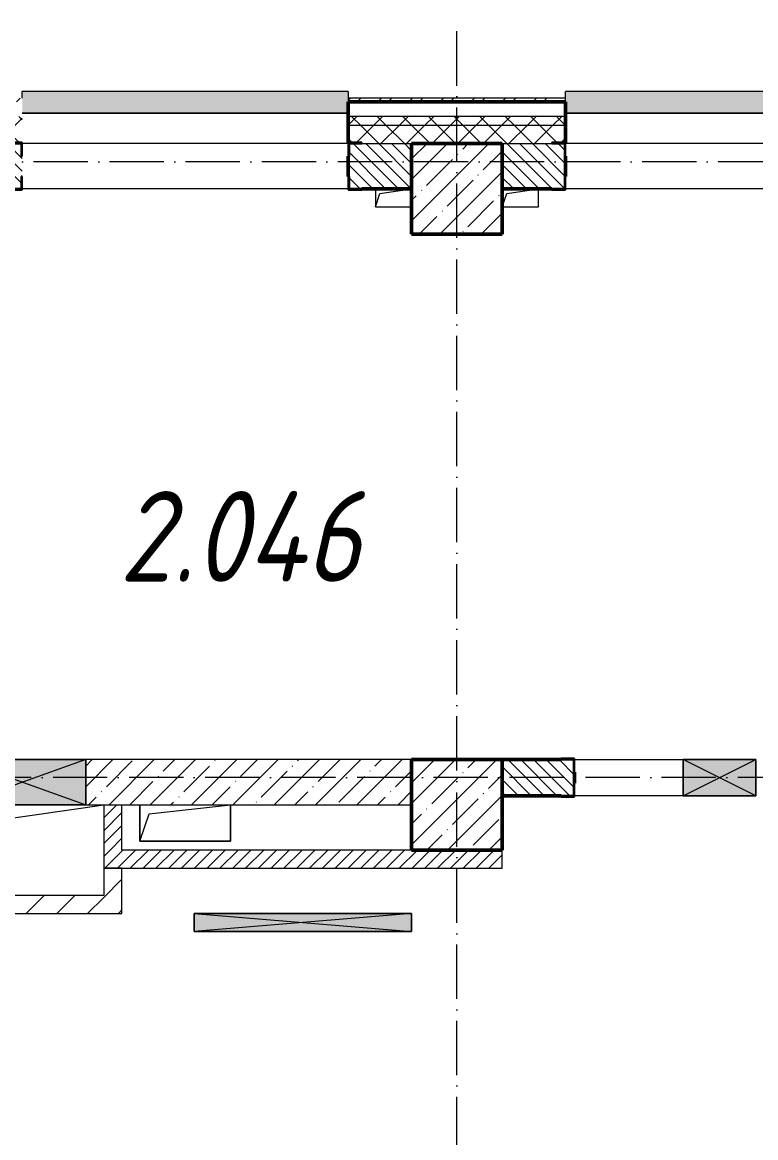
# Model space of a CAD drawing. Header units: millimetres. Extents: x -213536 to 1564669, y -45299 to 942238.
# Drawn here: x 35608 to 39658, y 463009 to 469166 of the extents above; entities that cross this region are included whole.
import ezdxf

# ---------------------------------------------------------------- set-up
doc = ezdxf.new("R2010")
doc.units = ezdxf.units.MM
doc.linetypes.add('50_200_ШТРИХ_1Т_ш5_п1_п1_', pattern=[700, 500, -100, 0, -100])
for name, color, linetype, lineweight in [('3.1) ЖБ окна 1.2 м', 102, 'Continuous', 30), ('A-DETL-GENF-OTLN', 7, 'Continuous', 9), ('A-FLOR-____-OTLN', 7, 'Continuous', 9), ('A-GENM-____-MCUT', 7, 'Continuous', 25), ('A-GENM-____-OTLN', 7, 'Continuous', 9), ('A-GENM-____-OTLN-1', 7, 'Continuous', 25), ('A-GLAZ-____-OTLN', 7, 'Continuous', 9), ('A-WALL-____-MCUT-1', 7, 'Continuous', 9), ('A-WALL-____-MCUT-2', 7, 'Continuous', 50), ('A-WALL-____-MCUT-3', 7, 'Continuous', 9), ('A-WALL-____-OTLN', 7, 'Continuous', 9), ('A-WALL-____-PATT-1', 7, 'Continuous', 9), ('A-WALL-FNSH-MCUT-1', 7, 'Continuous', 9), ('I-WALL-____-OTLN', 7, 'Continuous', 9), ('S-COLS-____-MCUT', 7, 'Continuous', 50), ('S-COLS-____-OTLN', 7, 'Continuous', 9), ('S-GRID-____-OTLN-1', 7, '50_200_ШТРИХ_1Т_ш5_п1_п1_', 9), ('Марки помещений', 7, 'Continuous', 9)]:
    doc.layers.add(name, color=color, linetype=linetype, lineweight=lineweight)
doc.layers.add('A-GLAZ-____-OTLN-1', color=7, linetype='Continuous', lineweight=9, true_color=0xc0c0c0)
doc.styles.add('ISOCPEUR_I_3', font='isocpeui.ttf', dxfattribs={"width": 0.85, "height": 2.2})
pattern_1 = [(45, (-15591.66, 459015.94), (-70.71068, 70.71068), []), (135, (-15591.66, 459015.94), (-70.71068, -70.71068), [])]
pattern_2 = [(45, (-15591.66, 459015.94), (-84.8528, 84.8528), [])]
pattern_3 = [(135, (-15591.663, 459015.94), (-35.35534, -35.35534), [])]
pattern_4 = [(45, (-15591.663, 459015.94), (-35.35534, 35.35534), [])]

# ---------------------------------------------------------------- blocks, each defined once
blk = doc.blocks.new('BSC_Колонна _Прямоугольная - 500х500-V62-АР1_План отверстий 2 этажа в осях 1-64_А-ГГ')
at = {"layer": 'S-COLS-____-OTLN'}
h = blk.add_hatch(dxfattribs=at)
h.set_pattern_fill('FP_91', color=256, style=0, pattern_type=2)
h.set_pattern_definition([(45, (-53600, -5831.04), (-114.04925, 114.04925), []), (45, (-53485.95, -5831.04), (-114.04925, 114.04925), [201.613, -40.323, 3.353, -36.97])])
h.paths.add_polyline_path([(-250, -250), (250, -250), (250, 250), (-250, 250)], flags=0)
at = {"layer": 'S-COLS-____-MCUT'}
for p, q in [((250, 250), (-250, 250)), ((-250, 250), (-250, -250)), ((250, -250), (250, 250)), ((-250, -250), (250, -250))]:
    blk.add_line(p, q, dxfattribs=at)
blk = doc.blocks.new('BSC_Колонна _Прямоугольная - 500х500-V117-АР1_План отверстий 2 этажа в осях 1-64_А-ГГ')
at = {"layer": 'S-COLS-____-OTLN'}
h = blk.add_hatch(dxfattribs=at)
h.set_pattern_fill('FP_146', color=256, style=0, pattern_type=2)
h.set_pattern_definition([(45, (-53600, -9231.04), (-114.04925, 114.04925), []), (45, (-53485.95, -9231.04), (-114.04925, 114.04925), [201.613, -40.323, 3.353, -36.97])])
h.paths.add_polyline_path([(-250, -250), (250, -250), (250, 250), (-250, 250), (-250, 104.8)], flags=0)
at = {"layer": 'S-COLS-____-MCUT'}
for p, q in [((250, 250), (-250, 250)), ((-250, 250), (-250, -250)), ((250, -250), (250, 250)), ((-250, -250), (250, -250))]:
    blk.add_line(p, q, dxfattribs=at)
blk = doc.blocks.new('Фахверк_СКБ_Уголок - 250_2700-27497298-АР1_План отверстий 2 этажа в осях 1-64_А-ГГ')
at = {"layer": 'A-GENM-____-MCUT'}
for p, q in [((200, 181), (125, 181)), ((125, 181), (125, 106)), ((131, 106), (131, 175)), ((131, 175), (200, 175)), ((200, 175), (200, 181)), ((125, 106), (131, 106)), ((131, -6), (125, -6)), ((125, -6), (125, -81)), ((131, -75), (131, -6)), ((125, -81), (200, -81)), ((200, -75), (131, -75)), ((200, -81), (200, -75))]:
    blk.add_line(p, q, dxfattribs=at)
blk = doc.blocks.new('Фахверк_СКБ_Уголок - 200_3960-28268576-АР1_План отверстий 2 этажа в осях 1-64_А-ГГ')
at = {"layer": 'A-GENM-____-MCUT'}
for p, q in [((200, 156), (125, 156)), ((125, 156), (125, 81)), ((131, 81), (131, 150)), ((131, 150), (200, 150)), ((200, 150), (200, 156)), ((125, 81), (131, 81)), ((131, 19), (125, 19)), ((125, 19), (125, -56)), ((131, -50), (131, 19)), ((125, -56), (200, -56)), ((200, -50), (131, -50)), ((200, -56), (200, -50))]:
    blk.add_line(p, q, dxfattribs=at)
blk = doc.blocks.new('AR_Отверстие прямоугольное _в плите_ - AR_Отверстие прямоугольное _в плите_-V156-АР1_План отверстий 2 этажа в осях 1-64_А-ГГ')
at = {"layer": 'A-GENM-____-OTLN'}
for p, q in [((-250, 100), (-250, -100)), ((-200, 50), (250, 100)), ((250, -100), (250, 100)), ((-250, -100), (-200, 50)), ((-250, -100), (250, -100))]:
    blk.add_line(p, q, dxfattribs=at)
blk = doc.blocks.new('AR_Отверстие прямоугольное _в плите_ - AR_Отверстие прямоугольное _в плите_-V165-АР1_План отверстий 2 этажа в осях 1-64_А-ГГ')
at = {"layer": 'A-GENM-____-OTLN'}
for p, q in [((-100, 50), (-100, -50)), ((-100, -50), (-75, 25)), ((-75, 25), (100, 50)), ((-100, -50), (100, -50))]:
    blk.add_line(p, q, dxfattribs=at)
blk = doc.blocks.new('AR_Отверстие прямоугольное _в плите_ - AR_Отверстие прямоугольное _в плите_-V166-АР1_План отверстий 2 этажа в осях 1-64_А-ГГ')
at = {"layer": 'A-GENM-____-OTLN'}
for p, q in [((-100, -50), (-75, 25)), ((-75, 25), (100, 50)), ((100, -50), (100, 50)), ((-100, -50), (100, -50))]:
    blk.add_line(p, q, dxfattribs=at)
blk = doc.blocks.new('AR_Отверстие прямоугольное _в плите_ - AR_Отверстие прямоугольное _в плите_-30553057-АР1_План отверстий 2 этажа в осях 1-64_А-ГГ')
at = {"layer": 'A-GENM-____-OTLN'}
for p, q in [((-300, 150), (400, 250)), ((-400, -250), (-300, 150)), ((-400, 0), (-400, -250))]:
    blk.add_line(p, q, dxfattribs=at)
blk = doc.blocks.new('AR_Отверстие прямоугольное _в стене__БезПР - AR_Отверстие прямоугольное _в стене__БезПР-30590120-АР1_План отверстий 2 этажа в осях 1-64_А-ГГ')
at = {"layer": 'A-GLAZ-____-OTLN-1'}
blk.add_hatch(color=256, dxfattribs=at).paths.add_polyline_path([(350, -125), (350, 125), (-350, 125), (-350, -125), (42.8, -125)], flags=0)
at = {"layer": 'A-DETL-GENF-OTLN'}
for p, q in [((-350, -125), (-350, 125)), ((-350, 125), (350, 125)), ((350, 125), (-350, -125)), ((-350, 125), (350, -125)), ((350, 125), (-350, 125)), ((-350, 125), (-350, -125)), ((350, 125), (350, -125)), ((350, -125), (350, 125)), ((350, -125), (-350, -125)), ((-350, -125), (350, -125))]:
    blk.add_line(p, q, dxfattribs=at)
at = {"layer": 'A-GLAZ-____-OTLN'}
blk.add_line((350, 125), (-350, 125), dxfattribs=at)
blk = doc.blocks.new('Отлив_СКБ - Отлив витража_120_НВФ-31885689-АР1_План отверстий 2 этажа в осях 1-64_А-ГГ')
at = {"layer": 'A-GLAZ-____-OTLN-1'}
for points in [[(1800, 2), (1800, 120), (0, 120), (0, 2), (1103.1, 2)], [(1103.1, 0), (1800, 0), (1800, 2), (0, 2), (0, 0)]]:
    blk.add_hatch(color=256, dxfattribs=at).paths.add_polyline_path(points, flags=0)
at = {"layer": 'A-GLAZ-____-OTLN'}
for p, q in [((0, 83), (0, 120)), ((1800, 120), (0, 120)), ((1800, 120), (1800, 83)), ((0, 2), (1800, 2)), ((1800, 0), (0, 0))]:
    blk.add_line(p, q, dxfattribs=at)
blk = doc.blocks.new('AR_Отверстие прямоугольное _в стене__БезПР - AR_Отверстие прямоугольное _в стене__БезПР-36428632-АР1_План отверстий 2 этажа в осях 1-64_А-ГГ')
at = {"layer": 'A-GLAZ-____-OTLN'}
blk.add_hatch(color=256, dxfattribs=at).paths.add_polyline_path([(-200, -100), (200, -100), (200, 100), (-200, 100)], flags=0)
at = {"layer": 'A-DETL-GENF-OTLN'}
for p, q in [((-200, -100), (-200, 100)), ((-200, 100), (200, 100)), ((200, 100), (-200, -100)), ((-200, 100), (200, -100)), ((200, 100), (-200, 100)), ((-200, 100), (-200, -100)), ((200, 100), (200, -100)), ((200, -100), (200, 100)), ((200, -100), (-200, -100)), ((-200, -100), (200, -100))]:
    blk.add_line(p, q, dxfattribs=at)
at = {"layer": 'A-GLAZ-____-OTLN'}
blk.add_line((200, 100), (-200, 100), dxfattribs=at)
blk = doc.blocks.new('AR_Отверстие прямоугольное _в стене_ - AR_Отверстие прямоугольное _в стене__ОВ-36976812-АР1_План отверстий 2 этажа в осях 1-64_А-ГГ')
at = {"layer": 'A-GLAZ-____-OTLN'}
blk.add_hatch(color=256, dxfattribs=at).paths.add_polyline_path([(600, -50), (600, 50), (-600, 50), (-600, -50), (260.2, -50)], flags=0)
at = {"layer": 'A-DETL-GENF-OTLN'}
for p, q in [((-600, -50), (-600, 50)), ((-600, 50), (600, 50)), ((600, 50), (-600, -50)), ((-600, 50), (600, -50)), ((600, 50), (-600, 50)), ((-600, 50), (-600, -50)), ((600, 50), (600, -50)), ((600, -50), (600, 50)), ((600, -50), (-600, -50)), ((-600, -50), (600, -50))]:
    blk.add_line(p, q, dxfattribs=at)
blk = doc.blocks.new('2этаж')
at = {"layer": 'S-GRID-____-OTLN-1', "color": 251, "ltscale": 0.6, "true_color": 0x636466}
for p, q in [((38008.3, 454533.3), (38008.3, 469166.5)), ((88482.7, 468397), (-20037.2, 468397)), ((74727.1, 464997), (-20260.4, 464997))]:
    blk.add_line(p, q, dxfattribs=at)

msp = doc.modelspace()

# ---------------------------------------------------------------- hatches: boundary and pattern name
at = {"layer": 'A-WALL-____-PATT-1'}
h = msp.add_hatch(dxfattribs=at)
h.set_pattern_fill('FP_3', color=256, style=0, pattern_type=2)
h.set_pattern_definition([(45, (-15591.66, 459015.94), (-85.53659, 85.53659), []), (45, (-15534.64, 459015.94), (-85.53659, 85.53659), [])])
h.paths.add_polyline_path([(56273.3, 468727), (56273.3, 468747), (52408.3, 468747), (52408.3, 468727), (55093.2, 468727)], flags=0)
h.paths.add_polyline_path([(50608.3, 468727), (50608.3, 468747), (49408.3, 468747), (49408.3, 468727), (49790.8, 468727)], flags=0)
h.paths.add_polyline_path([(47608.3, 468727), (47608.3, 468747), (46408.3, 468747), (46408.3, 468727), (47139.6, 468727)], flags=0)
h.paths.add_polyline_path([(43604.7, 468727), (44608.3, 468727), (44608.3, 468747), (43408.3, 468747), (43408.3, 468727)], flags=0)
h.paths.add_polyline_path([(40953.5, 468727), (41608.3, 468727), (41608.3, 468747), (40408.3, 468747), (40408.3, 468727)], flags=0)
h.paths.add_polyline_path([(38608.3, 468727), (38608.3, 468747), (37408.3, 468747), (37408.3, 468727), (37418.6, 468727)], flags=0)
h.paths.add_polyline_path([(35608.3, 468727), (35608.3, 468747), (34408.3, 468747), (34408.3, 468727), (34767.4, 468727)], flags=0)
h.paths.add_polyline_path([(29608.3, 468727), (29608.3, 468747), (28408.3, 468747), (28408.3, 468727), (28581.3, 468727)], flags=0)
h.paths.add_polyline_path([(31408.3, 468727), (32608.3, 468727), (32608.3, 468747), (31408.3, 468747)], flags=0)
h.paths.add_polyline_path([(25408.3, 468727), (26608.3, 468727), (26608.3, 468747), (25408.3, 468747)], flags=0)
h.paths.add_polyline_path([(22743.3, 468727), (23608.3, 468727), (23608.3, 468747), (22743.3, 468747)], flags=0)
h = msp.add_hatch(dxfattribs=at)
h.set_pattern_fill('FP_1', color=256, style=0, pattern_type=2)
h.set_pattern_definition(pattern_1)
h.paths.add_polyline_path([(58758.3, 468597), (58758.3, 468647), (52408.3, 468647), (52408.3, 468597), (58628.1, 468597)], flags=0)
h.paths.add_polyline_path([(49790.8, 468597), (50608.3, 468597), (50608.3, 468647), (49408.3, 468647), (49408.3, 468597)], flags=0)
h.paths.add_polyline_path([(47608.3, 468597), (47608.3, 468647), (46408.3, 468647), (46408.3, 468597), (47139.6, 468597)], flags=0)
h.paths.add_polyline_path([(44608.3, 468597), (44608.3, 468647), (43408.3, 468647), (43408.3, 468597), (44488.4, 468597)], flags=0)
h.paths.add_polyline_path([(41608.3, 468597), (41608.3, 468647), (40408.3, 468647), (40408.3, 468597), (40953.5, 468597)], flags=0)
h.paths.add_polyline_path([(37408.3, 468597), (38608.3, 468597), (38608.3, 468647), (37408.3, 468647)], flags=0)
h.paths.add_polyline_path([(34408.3, 468597), (35608.3, 468597), (35608.3, 468647), (34408.3, 468647)], flags=0)
h.paths.add_polyline_path([(32116.2, 468597), (32608.3, 468597), (32608.3, 468647), (31408.3, 468647), (31408.3, 468597)], flags=0)
h.paths.add_polyline_path([(29608.3, 468597), (29608.3, 468647), (28408.3, 468647), (28408.3, 468597), (28581.3, 468597)], flags=0)
h.paths.add_polyline_path([(26608.3, 468597), (26608.3, 468647), (25408.3, 468647), (25408.3, 468597), (25930.1, 468597)], flags=0)
h.paths.add_polyline_path([(22208.3, 468597), (23608.3, 468597), (23608.3, 468647), (22208.3, 468647)], flags=0)
h.paths.add_polyline_path([(20408.3, 468597), (20408.3, 468647), (19208.3, 468647), (19208.3, 468597), (19743.9, 468597)], flags=0)
h.paths.add_polyline_path([(11408.3, 468597), (11408.3, 468647), (8238.3, 468647), (8238.3, 468597), (9139.1, 468597)], flags=0)
h = msp.add_hatch(dxfattribs=at)
h.set_pattern_fill('FP_1', color=256, style=0, pattern_type=2)
h.set_pattern_definition(pattern_1)
h.paths.add_polyline_path([(58758.3, 468497), (58758.3, 468597), (52408.3, 468597), (52408.3, 468503), (52483.3, 468503), (52483.3, 468497), (58628.1, 468497)], flags=0)
h.paths.add_polyline_path([(49790.8, 468497), (50533.3, 468497), (50533.3, 468503), (50608.3, 468503), (50608.3, 468597), (49408.3, 468597), (49408.3, 468503), (49483.3, 468503), (49483.3, 468497)], flags=0)
h.paths.add_polyline_path([(47533.3, 468497), (47533.3, 468503), (47608.3, 468503), (47608.3, 468597), (46408.3, 468597), (46408.3, 468503), (46483.3, 468503), (46483.3, 468497), (47258.3, 468497)], flags=0)
h.paths.add_polyline_path([(43758.3, 468497), (44533.3, 468497), (44533.3, 468503), (44608.3, 468503), (44608.3, 468597), (43408.3, 468597), (43408.3, 468503), (43483.3, 468503), (43483.3, 468497), (43604.7, 468497)], flags=0)
h.paths.add_polyline_path([(40953.5, 468497), (41533.3, 468497), (41533.3, 468503), (41608.3, 468503), (41608.3, 468597), (40408.3, 468597), (40408.3, 468503), (40483.3, 468503), (40483.3, 468497)], flags=0)
h.paths.add_polyline_path([(38258.3, 468497), (38533.3, 468497), (38533.3, 468503), (38608.3, 468503), (38608.3, 468597), (37408.3, 468597), (37408.3, 468503), (37483.3, 468503), (37483.3, 468497), (37758.3, 468497)], flags=0)
h.paths.add_polyline_path([(35258.3, 468497), (35533.3, 468497), (35533.3, 468503), (35608.3, 468503), (35608.3, 468597), (34408.3, 468597), (34408.3, 468503), (34483.3, 468503), (34483.3, 468497), (34767.4, 468497)], flags=0)
h.paths.add_polyline_path([(32533.3, 468497), (32533.3, 468503), (32608.3, 468503), (32608.3, 468597), (31408.3, 468597), (31408.3, 468503), (31483.3, 468503), (31483.3, 468497), (32116.2, 468497)], flags=0)
h.paths.add_polyline_path([(29533.3, 468497), (29533.3, 468503), (29608.3, 468503), (29608.3, 468597), (28408.3, 468597), (28408.3, 468503), (28483.3, 468503), (28483.3, 468497), (29258.3, 468497)], flags=0)
h.paths.add_polyline_path([(25483.3, 468497), (26533.3, 468497), (26533.3, 468503), (26608.3, 468503), (26608.3, 468597), (25408.3, 468597), (25408.3, 468503), (25483.3, 468503)], flags=0)
h.paths.add_polyline_path([(23258.3, 468497), (23533.3, 468497), (23533.3, 468503), (23608.3, 468503), (23608.3, 468597), (22208.3, 468597), (22208.3, 468497), (22708.3, 468497)], flags=0)
h.paths.add_polyline_path([(19743.9, 468497), (20333.3, 468497), (20333.3, 468503), (20408.3, 468503), (20408.3, 468597), (19208.3, 468597), (19208.3, 468497), (19708.3, 468497)], flags=0)
h.paths.add_polyline_path([(11333.3, 468497), (11333.3, 468503), (11408.3, 468503), (11408.3, 468597), (8238.3, 468597), (8238.3, 468497), (10708.3, 468497)], flags=0)
h = msp.add_hatch(dxfattribs=at)
h.set_pattern_fill('FP_6', color=256, style=0, pattern_type=2)
h.set_pattern_definition(pattern_3)
h.paths.add_polyline_path([(37418.6, 468247), (37758.3, 468247), (37758.3, 468497), (37414.3, 468497), (37414.3, 468428), (37408.3, 468428), (37408.3, 468316), (37414.3, 468316), (37414.3, 468247)], flags=0)
h.paths.add_polyline_path([(35602.3, 468247), (35602.3, 468316), (35608.3, 468316), (35608.3, 468428), (35602.3, 468428), (35602.3, 468497), (35258.3, 468497), (35258.3, 468247), (35533.3, 468247)], flags=0)
h = msp.add_hatch(dxfattribs=at)
h.set_pattern_fill('FP_6', color=256, style=0, pattern_type=2)
h.set_pattern_definition(pattern_3)
h.paths.add_polyline_path([(43414.3, 468247), (43758.3, 468247), (43758.3, 468497), (43414.3, 468497), (43414.3, 468428), (43408.3, 468428), (43408.3, 468316), (43414.3, 468316), (43414.3, 468251.3)], flags=0)
h.paths.add_polyline_path([(40953.5, 468247), (41602.3, 468247), (41602.3, 468316), (41608.3, 468316), (41608.3, 468428), (41602.3, 468428), (41602.3, 468497), (40414.3, 468497), (40414.3, 468428), (40408.3, 468428), (40408.3, 468316), (40414.3, 468316), (40414.3, 468247), (40483.3, 468247)], flags=0)
h.paths.add_polyline_path([(38602.3, 468247), (38602.3, 468316), (38608.3, 468316), (38608.3, 468428), (38602.3, 468428), (38602.3, 468497), (38258.3, 468497), (38258.3, 468247), (38533.3, 468247)], flags=0)
h = msp.add_hatch(dxfattribs=at)
h.set_pattern_fill('FP_25', color=256, style=0, pattern_type=2)
h.set_pattern_definition([(45, (-15591.66, 459015.94), (-114.04925, 114.04925), []), (45, (-15477.61, 459015.94), (-114.04925, 114.04925), [201.612, -40.322, 3.353, -36.97])])
h.paths.add_polyline_path([(37758.3, 464847), (37758.3, 465097), (35958.3, 465097), (35958.3, 464847), (37418.6, 464847)], flags=0)
h = msp.add_hatch(dxfattribs=at)
h.set_pattern_fill('FP_6', color=256, style=0, pattern_type=2)
h.set_pattern_definition(pattern_3)
h.paths.add_polyline_path([(43758.3, 464897), (43758.3, 465097), (43358.3, 465097), (43358.3, 464897)], flags=0)
h.paths.add_polyline_path([(40364.3, 464897), (41152.3, 464897), (41152.3, 464966), (41158.3, 464966), (41158.3, 465028), (41152.3, 465028), (41152.3, 465097), (40364.3, 465097), (40364.3, 465028), (40358.3, 465028), (40358.3, 464966), (40364.3, 464966), (40364.3, 464937)], flags=0)
h.paths.add_polyline_path([(42064.3, 464897), (42958.3, 464897), (42958.3, 465097), (42064.3, 465097), (42064.3, 465028), (42058.3, 465028), (42058.3, 464966), (42064.3, 464966), (42064.3, 464897.7)], flags=0)
h.paths.add_polyline_path([(38583.3, 464897), (38652.3, 464897), (38652.3, 464966), (38658.3, 464966), (38658.3, 465028), (38652.3, 465028), (38652.3, 465097), (38258.3, 465097), (38258.3, 464897)], flags=0)
h = msp.add_hatch(dxfattribs=at)
h.set_pattern_fill('FP_5', color=256, style=0, pattern_type=2)
h.set_pattern_definition(pattern_4)
h.paths.add_polyline_path([(36158.3, 464597), (36158.3, 464847), (36058.3, 464847), (36058.3, 464597)], flags=0)
h = msp.add_hatch(dxfattribs=at)
h.set_pattern_fill('FP_5', color=256, style=0, pattern_type=2)
h.set_pattern_definition(pattern_4)
h.paths.add_polyline_path([(36058.3, 464497), (38258.3, 464497), (38258.3, 464597), (36058.3, 464597)], flags=0)
h = msp.add_hatch(dxfattribs=at)
h.set_pattern_fill('FP_4', color=256, style=0, pattern_type=2)
h.set_pattern_definition(pattern_2)
h.paths.add_polyline_path([(36158.3, 464247), (36158.3, 464497), (36058.3, 464497), (36058.3, 464247)], flags=0)
h = msp.add_hatch(dxfattribs=at)
h.set_pattern_fill('FP_4', color=256, style=0, pattern_type=2)
h.set_pattern_definition(pattern_2)
h.paths.add_polyline_path([(36058.3, 464247), (36058.3, 464347), (35108.3, 464347), (35108.3, 464272), (35114.3, 464272), (35114.3, 464247), (35651.1, 464247)], flags=0)

# ---------------------------------------------------------------- linework, layer by layer
at = {"layer": 'A-FLOR-____-OTLN'}
for p, q in [((36258.3, 464647), (36258.3, 464847)), ((36758.3, 464847), (36758.3, 464647)), ((36758.3, 464647), (36258.3, 464647))]:
    msp.add_line(p, q, dxfattribs=at)
at = {"layer": 'A-WALL-____-MCUT-1'}
for p, q in [((37758.3, 465097), (35958.3, 465097)), ((35958.3, 464847), (37758.3, 464847))]:
    msp.add_line(p, q, dxfattribs=at)
at = {"layer": 'A-WALL-____-MCUT-2'}
for p, q in [((38608.3, 468727), (37408.3, 468727)), ((37408.3, 468727), (37408.3, 468503)), ((38608.3, 468503), (38608.3, 468727)), ((37408.3, 468428), (37408.3, 468316)), ((38608.3, 468316), (38608.3, 468428)), ((37483.3, 468247), (37758.3, 468247)), ((38258.3, 468247), (38533.3, 468247)), ((38583.3, 465097), (38258.3, 465097)), ((38658.3, 464966), (38658.3, 465028)), ((38258.3, 464897), (38583.3, 464897))]:
    msp.add_line(p, q, dxfattribs=at)
at = {"layer": 'A-WALL-____-MCUT-3'}
for p, q in [((38608.3, 468647), (37408.3, 468647)), ((38608.3, 468597), (37408.3, 468597)), ((37483.3, 468497), (37758.3, 468497)), ((38258.3, 468497), (38533.3, 468497))]:
    msp.add_line(p, q, dxfattribs=at)
at = {"layer": 'A-WALL-____-OTLN'}
for p, q in [((37408.3, 468497), (35608.3, 468497)), ((40408.3, 468497), (38608.3, 468497)), ((37408.3, 468247), (35608.3, 468247)), ((40408.3, 468247), (38608.3, 468247))]:
    msp.add_line(p, q, dxfattribs=at)
at = {"layer": 'A-WALL-FNSH-MCUT-1'}
for p, q in [((38608.3, 468747), (37408.3, 468747)), ((37408.3, 468747), (37408.3, 468727)), ((38608.3, 468727), (38608.3, 468747)), ((37408.3, 468727), (37408.3, 468727)), ((36058.3, 464847), (36058.3, 464347)), ((36158.3, 464597), (36158.3, 464847)), ((37758.3, 464597), (36158.3, 464597)), ((38258.3, 464497), (38258.3, 464597)), ((36158.3, 464497), (36058.3, 464497)), ((36058.3, 464497), (38258.3, 464497)), ((36158.3, 464247), (36158.3, 464497)), ((36058.3, 464347), (35108.3, 464347)), ((35114.3, 464247), (36158.3, 464247))]:
    msp.add_line(p, q, dxfattribs=at)
at = {"layer": 'I-WALL-____-OTLN'}
for p, q in [((38658.3, 465097), (39258.3, 465097)), ((39258.3, 464897), (38658.3, 464897))]:
    msp.add_line(p, q, dxfattribs=at)

# ---------------------------------------------------------------- block references
at = {"layer": '3.1) ЖБ окна 1.2 м'}
msp.add_blockref('2этаж', (0, 0), dxfattribs=at)
at = {"layer": 'A-GENM-____-OTLN'}
for name, p in [('AR_Отверстие прямоугольное _в плите_ - AR_Отверстие прямоугольное _в плите_-V165-АР1_План отверстий 2 этажа в осях 1-64_А-ГГ', (37658.3, 468197)), ('AR_Отверстие прямоугольное _в плите_ - AR_Отверстие прямоугольное _в плите_-V166-АР1_План отверстий 2 этажа в осях 1-64_А-ГГ', (38358.3, 468197)), ('AR_Отверстие прямоугольное _в плите_ - AR_Отверстие прямоугольное _в плите_-30553057-АР1_План отверстий 2 этажа в осях 1-64_А-ГГ', (35658.3, 464597)), ('AR_Отверстие прямоугольное _в плите_ - AR_Отверстие прямоугольное _в плите_-V156-АР1_План отверстий 2 этажа в осях 1-64_А-ГГ', (36508.3, 464747))]:
    msp.add_blockref(name, p, dxfattribs=at)
at = {"layer": 'A-GENM-____-OTLN-1', "rotation": 180}
for name, p in [('Фахверк_СКБ_Уголок - 250_2700-27497298-АР1_План отверстий 2 этажа в осях 1-64_А-ГГ', (35733.3, 468422)), ('Фахверк_СКБ_Уголок - 250_2700-27497298-АР1_План отверстий 2 этажа в осях 1-64_А-ГГ', (38733.3, 468422)), ('Фахверк_СКБ_Уголок - 200_3960-28268576-АР1_План отверстий 2 этажа в осях 1-64_А-ГГ', (38783.3, 465047))]:
    msp.add_blockref(name, p, dxfattribs=at)
at = {"layer": 'A-GENM-____-OTLN-1'}
msp.add_blockref('Фахверк_СКБ_Уголок - 250_2700-27497298-АР1_План отверстий 2 этажа в осях 1-64_А-ГГ', (37283.3, 468322), dxfattribs=at)
at = {"layer": 'A-GLAZ-____-OTLN'}
for name, p in [('Отлив_СКБ - Отлив витража_120_НВФ-31885689-АР1_План отверстий 2 этажа в осях 1-64_А-ГГ', (35608.3, 468664)), ('Отлив_СКБ - Отлив витража_120_НВФ-31885689-АР1_План отверстий 2 этажа в осях 1-64_А-ГГ', (38608.3, 468664)), ('AR_Отверстие прямоугольное _в стене__БезПР - AR_Отверстие прямоугольное _в стене__БезПР-30590120-АР1_План отверстий 2 этажа в осях 1-64_А-ГГ', (35608.3, 464972)), ('AR_Отверстие прямоугольное _в стене_ - AR_Отверстие прямоугольное _в стене__ОВ-36976812-АР1_План отверстий 2 этажа в осях 1-64_А-ГГ', (37158.3, 464197))]:
    msp.add_blockref(name, p, dxfattribs=at)
at = {"layer": 'A-GLAZ-____-OTLN', "rotation": 180}
msp.add_blockref('AR_Отверстие прямоугольное _в стене__БезПР - AR_Отверстие прямоугольное _в стене__БезПР-36428632-АР1_План отверстий 2 этажа в осях 1-64_А-ГГ', (39458.3, 464997), dxfattribs=at)
at = {"layer": 'S-COLS-____-OTLN'}
for name, p in [('BSC_Колонна _Прямоугольная - 500х500-V117-АР1_План отверстий 2 этажа в осях 1-64_А-ГГ', (38008.3, 468247)), ('BSC_Колонна _Прямоугольная - 500х500-V62-АР1_План отверстий 2 этажа в осях 1-64_А-ГГ', (38008.3, 464847))]:
    msp.add_blockref(name, p, dxfattribs=at)

# ---------------------------------------------------------------- texts
at = {"layer": 'Марки помещений', "insert": (36143.1, 466578.7), "char_height": 500, "width": 817.721, "attachment_point": 1, "style": 'ISOCPEUR_I_3'}
msp.add_mtext('2.046', dxfattribs=at)

doc.saveas('drawing.dxf')
